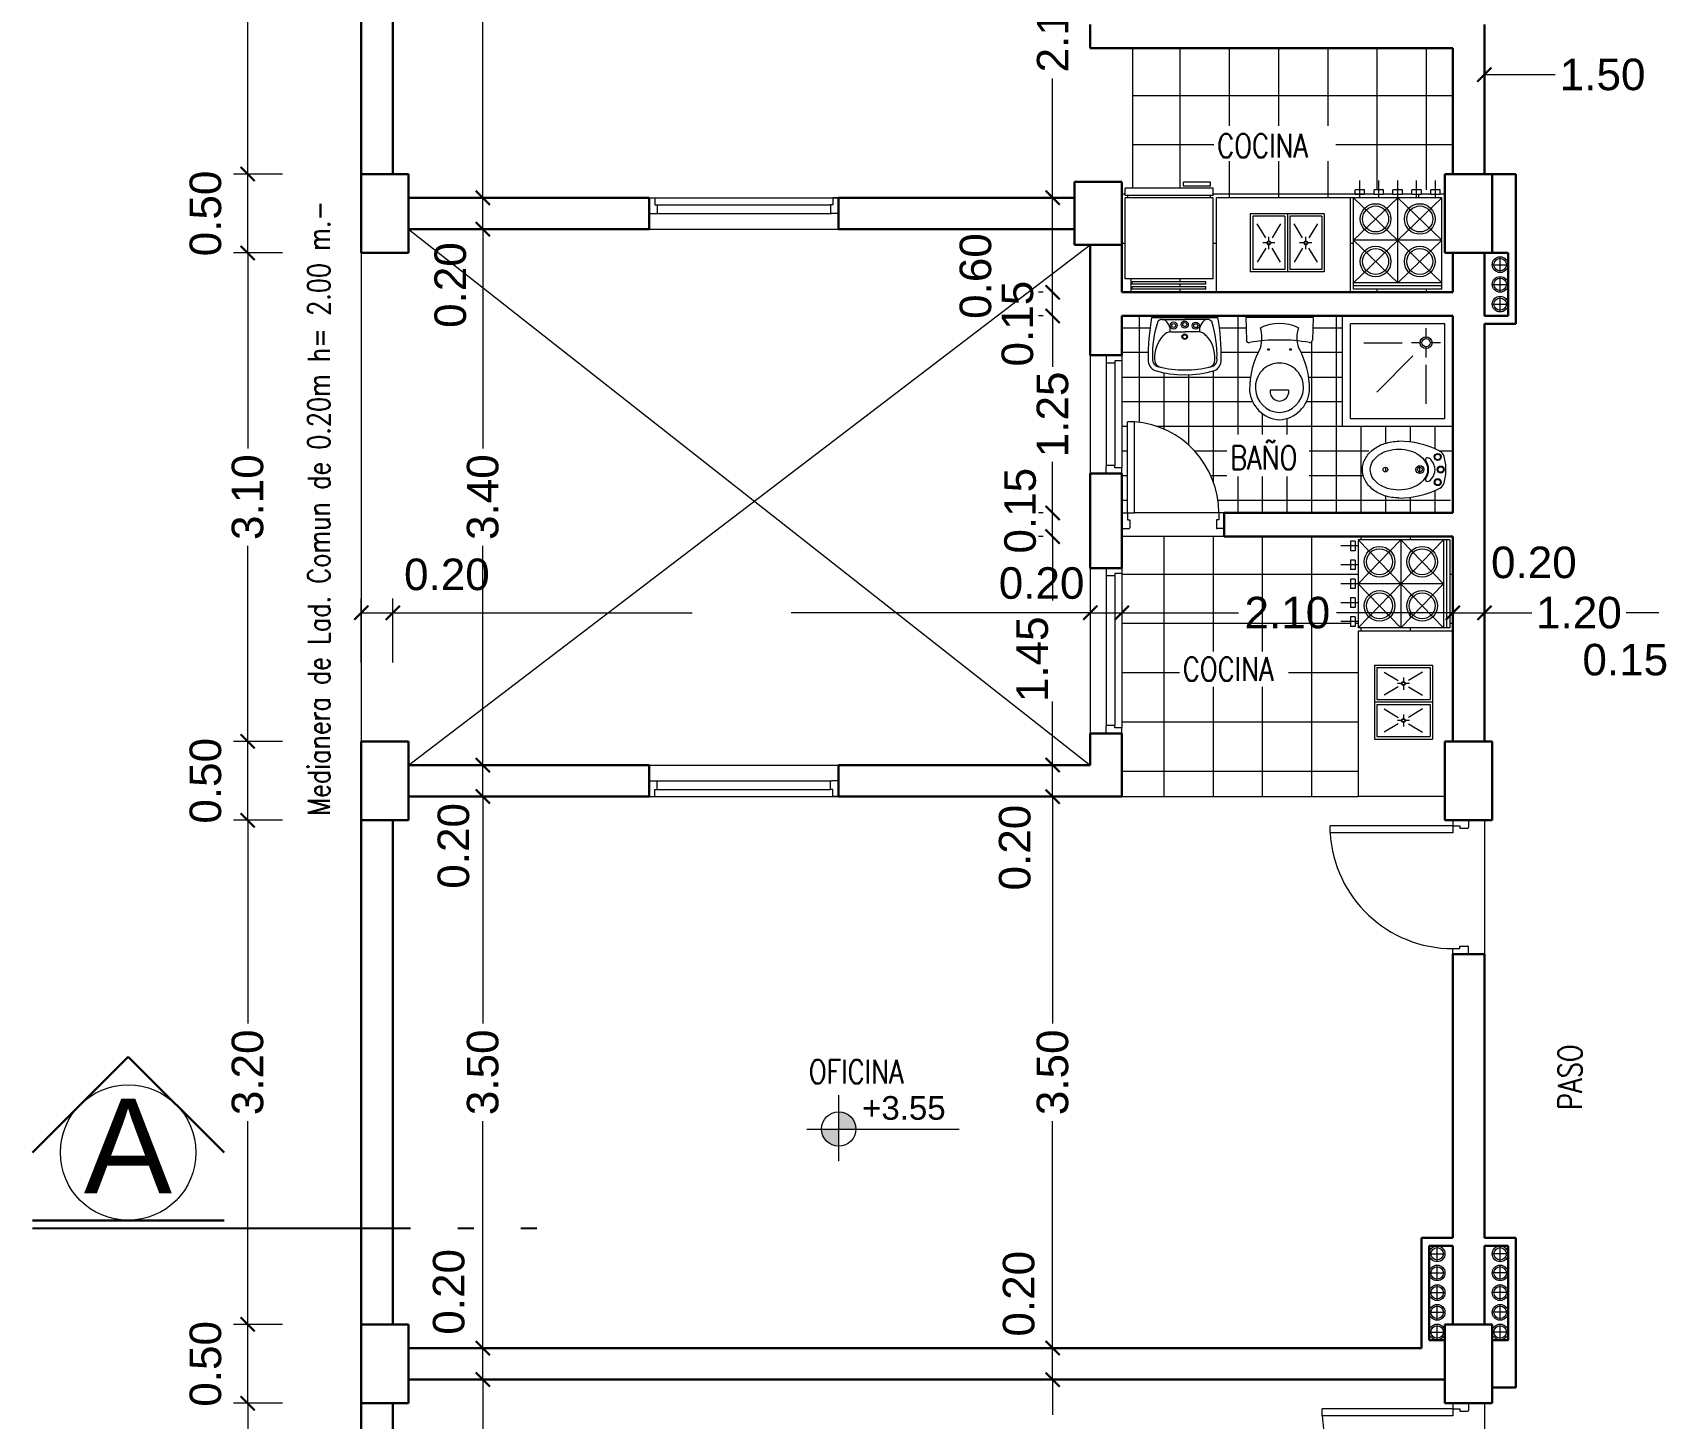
# Model space of a CAD drawing. Header units: millimetres. Extents: x 1578 to 2210, y 899 to 1032.
# Drawn here: x 1639.41 to 1649.66, y 991.98 to 1000.78 of the extents above; entities that cross this region are included whole.
import ezdxf

# ---------------------------------------------------------------- set-up
doc = ezdxf.new("R2010")
doc.units = ezdxf.units.MM
doc.linetypes.add('ACAD_ISO05W100', pattern=[36, 24, -3, 0, -3, 0, -3, 0, -3])
for name, color, linetype, lineweight in [('CARPINTERIA', 7, 'Continuous', 18), ('COTAS', 7, 'Continuous', 15), ('ESTRUCTURA', 3, 'Continuous', 30), ('LINEA DE CORTE', 7, 'ACAD_ISO05W100', 60), ('MUROS', 1, 'Continuous', 30), ('PISOS', 9, 'Continuous', 9), ('SANITARIOS', 7, 'Continuous', 20), ('TRAMAS', 7, 'Continuous', 15), ('UMBRALES', 7, 'Continuous', 18)]:
    doc.layers.add(name, color=color, linetype=linetype, lineweight=lineweight)
doc.styles.add('ROMANS', font='romans', dxfattribs={"height": 0.06})
doc.styles.add('STYLE1', font='ARIAL.TTF')

# ---------------------------------------------------------------- blocks, each defined once
blk = doc.blocks.new('_ARCHTICK')
at = {"color": 0, "linetype": 'ByBlock', "const_width": 0.15}
blk.add_lwpolyline([(-0.5, -0.5), (0.5, 0.5)], dxfattribs=at)

msp = doc.modelspace()

# ---------------------------------------------------------------- hatches: boundary and pattern name
at = {"layer": 'COTAS', "ltscale": 0.1}
h = msp.add_hatch(color=256, dxfattribs=at)
h.paths.add_polyline_path([(1644.525, 993.821), (1644.416, 993.821, 0.414214), (1644.525, 993.713)])
h.paths.add_polyline_path([(1644.525, 993.93), (1644.525, 993.821), (1644.634, 993.821, 0.414214)])

# ---------------------------------------------------------------- linework, layer by layer
at = {"color": 0, "linetype": 'ByBlock', "const_width": 0.0135}
for points in [[(1642.312, 999.686), (1642.222, 999.776)], [(1645.927, 999.686), (1645.837, 999.776)], [(1642.222, 999.576), (1642.312, 999.486)], [(1645.837, 999.176), (1645.927, 999.086)], [(1645.927, 999.086), (1645.837, 999.176)], [(1645.837, 999.026), (1645.927, 998.936)], [(1645.927, 997.686), (1645.837, 997.776)], [(1645.837, 997.626), (1645.927, 997.536)], [(1645.927, 997.536), (1645.837, 997.626)], [(1641.541, 997.142), (1641.451, 997.052)], [(1641.741, 997.142), (1641.651, 997.052)], [(1641.651, 997.052), (1641.741, 997.142)], [(1646.076, 997.052), (1646.166, 997.142)], [(1646.166, 997.142), (1646.076, 997.052)], [(1646.276, 997.052), (1646.366, 997.142)], [(1648.466, 997.142), (1648.376, 997.052)], [(1648.576, 997.052), (1648.666, 997.142)], [(1642.312, 996.086), (1642.222, 996.176)], [(1645.927, 996.086), (1645.837, 996.176)], [(1645.837, 996.176), (1645.927, 996.086)], [(1642.222, 995.976), (1642.312, 995.886)], [(1645.837, 995.976), (1645.927, 995.886)], [(1642.312, 992.386), (1642.222, 992.476)], [(1645.927, 992.386), (1645.837, 992.476)], [(1642.222, 992.276), (1642.312, 992.186)], [(1645.837, 992.276), (1645.927, 992.186)]]:
    msp.add_lwpolyline(points, dxfattribs=at)
at = {"layer": 'CARPINTERIA'}
for p, q in [((1643.323, 999.731), (1643.358, 999.731)), ((1643.323, 999.731), (1643.323, 999.631)), ((1643.358, 999.731), (1644.488, 999.731)), ((1643.358, 999.731), (1643.358, 999.686)), ((1644.488, 999.731), (1644.488, 999.686)), ((1644.523, 999.731), (1644.488, 999.731)), ((1644.523, 999.731), (1644.523, 999.631)), ((1643.323, 999.631), (1643.368, 999.631)), ((1643.358, 999.686), (1643.373, 999.686)), ((1643.368, 999.631), (1644.478, 999.631)), ((1643.373, 999.686), (1644.473, 999.686)), ((1643.373, 999.686), (1643.373, 999.636)), ((1644.488, 999.686), (1644.473, 999.686)), ((1644.473, 999.686), (1644.473, 999.636)), ((1644.523, 999.631), (1644.478, 999.631)), ((1646.321, 998.731), (1646.221, 998.731)), ((1646.221, 998.731), (1646.221, 998.686)), ((1646.221, 998.686), (1646.221, 998.026)), ((1646.321, 998.696), (1646.276, 998.696)), ((1646.276, 998.696), (1646.276, 998.681)), ((1646.321, 998.731), (1646.321, 998.696)), ((1646.321, 998.696), (1646.321, 998.016)), ((1646.276, 998.681), (1646.226, 998.681)), ((1646.276, 998.681), (1646.276, 998.031)), ((1646.356, 997.731), (1646.356, 998.309)), ((1646.401, 998.309), (1646.356, 998.309)), ((1646.401, 997.731), (1646.401, 998.309)), ((1646.221, 997.981), (1646.221, 998.026)), ((1646.321, 997.981), (1646.221, 997.981)), ((1646.276, 998.031), (1646.226, 998.031)), ((1646.276, 998.016), (1646.276, 998.031)), ((1646.321, 998.016), (1646.276, 998.016)), ((1646.321, 997.981), (1646.321, 998.016)), ((1646.321, 997.731), (1646.356, 997.731)), ((1646.321, 997.731), (1646.321, 997.631)), ((1646.356, 997.731), (1646.401, 997.731)), ((1646.356, 997.731), (1646.356, 997.686)), ((1646.356, 997.686), (1646.371, 997.686)), ((1646.371, 997.686), (1646.371, 997.636)), ((1646.921, 997.686), (1646.921, 997.636)), ((1646.936, 997.686), (1646.921, 997.686)), ((1646.971, 997.731), (1646.936, 997.731)), ((1646.936, 997.731), (1646.936, 997.686)), ((1646.971, 997.731), (1646.971, 997.631)), ((1646.321, 997.631), (1646.366, 997.631)), ((1646.971, 997.631), (1646.926, 997.631)), ((1646.321, 997.381), (1646.221, 997.381)), ((1646.221, 997.381), (1646.221, 997.336)), ((1646.321, 997.381), (1646.321, 997.346)), ((1646.221, 997.336), (1646.221, 996.376)), ((1646.276, 997.331), (1646.226, 997.331)), ((1646.276, 997.346), (1646.276, 997.331)), ((1646.321, 997.346), (1646.276, 997.346)), ((1646.276, 997.331), (1646.276, 996.381)), ((1646.321, 997.346), (1646.321, 996.366)), ((1646.221, 996.331), (1646.221, 996.376)), ((1646.321, 996.331), (1646.221, 996.331)), ((1646.276, 996.381), (1646.226, 996.381)), ((1646.276, 996.366), (1646.276, 996.381)), ((1646.321, 996.366), (1646.276, 996.366)), ((1646.321, 996.331), (1646.321, 996.366)), ((1643.323, 996.031), (1643.368, 996.031)), ((1643.323, 995.931), (1643.323, 996.031)), ((1643.368, 996.031), (1644.478, 996.031)), ((1643.373, 995.976), (1643.373, 996.026)), ((1644.473, 995.976), (1644.473, 996.026)), ((1644.523, 996.031), (1644.478, 996.031)), ((1644.523, 995.931), (1644.523, 996.031)), ((1643.323, 995.931), (1643.358, 995.931)), ((1643.358, 995.931), (1643.358, 995.976)), ((1643.358, 995.976), (1643.373, 995.976)), ((1643.358, 995.931), (1644.488, 995.931)), ((1643.373, 995.976), (1644.473, 995.976)), ((1644.488, 995.976), (1644.473, 995.976)), ((1644.488, 995.931), (1644.488, 995.976)), ((1644.523, 995.931), (1644.488, 995.931)), ((1648.421, 995.746), (1647.642, 995.746)), ((1647.642, 995.701), (1647.642, 995.746)), ((1648.421, 995.781), (1648.421, 995.746)), ((1648.421, 995.781), (1648.521, 995.781)), ((1648.421, 995.746), (1648.466, 995.746)), ((1648.421, 995.746), (1648.421, 995.701)), ((1648.466, 995.746), (1648.466, 995.731)), ((1648.466, 995.731), (1648.516, 995.731)), ((1648.521, 995.781), (1648.521, 995.736)), ((1648.421, 995.701), (1647.642, 995.701)), ((1648.421, 994.931), (1648.421, 994.966)), ((1648.421, 994.966), (1648.466, 994.966)), ((1648.421, 994.931), (1648.521, 994.931)), ((1648.466, 994.981), (1648.516, 994.981)), ((1648.466, 994.966), (1648.466, 994.981)), ((1648.521, 994.931), (1648.521, 994.976)), ((1648.421, 992.046), (1647.592, 992.046)), ((1647.592, 992.001), (1647.592, 992.046)), ((1648.421, 992.081), (1648.421, 992.046)), ((1648.421, 992.081), (1648.521, 992.081)), ((1648.421, 992.046), (1648.466, 992.046)), ((1648.421, 992.046), (1648.421, 992.001)), ((1648.466, 992.046), (1648.466, 992.031)), ((1648.466, 992.031), (1648.516, 992.031)), ((1648.521, 992.081), (1648.521, 992.036)), ((1648.421, 992.001), (1647.592, 992.001))]:
    msp.add_line(p, q, dxfattribs=at)
for centre, radius, start, end in [((1643.368, 999.636), 0.005, 270, 0), ((1644.478, 999.636), 0.005, 180, 270), ((1646.226, 998.686), 0.005, 180, 270), ((1646.356, 997.731), 0.58, 0, 85.5502), ((1646.226, 998.026), 0.005, 90, 180), ((1646.366, 997.636), 0.005, 270, 0), ((1646.926, 997.636), 0.005, 180, 270), ((1646.226, 997.336), 0.005, 180, 270), ((1646.226, 996.376), 0.005, 90, 180), ((1643.368, 996.026), 0.005, 0, 90), ((1644.478, 996.026), 0.005, 90, 180), ((1648.516, 995.736), 0.005, 270, 0), ((1648.421, 995.746), 0.78, 183.3074, 270), ((1648.516, 994.976), 0.005, 0, 90), ((1648.516, 992.036), 0.005, 270, 0), ((1648.421, 992.046), 0.83, 183.1079, 270)]:
    msp.add_arc(centre, radius, start, end, dxfattribs=at)
at = {"layer": 'COTAS', "ltscale": 0.05}
for p, q in [((1642.267, 999.731), (1642.267, 1001.371)), ((1640.775, 999.881), (1640.775, 1001.295)), ((1645.882, 999.731), (1645.882, 1000.487)), ((1648.621, 1000.512), (1649.071, 1000.512)), ((1648.621, 1000.231), (1648.621, 1000.422)), ((1640.996, 999.881), (1640.685, 999.881)), ((1640.996, 999.881), (1640.685, 999.881)), ((1640.775, 999.381), (1640.775, 999.881)), ((1642.267, 999.531), (1642.267, 999.731)), ((1642.296, 999.731), (1642.357, 999.731)), ((1642.296, 999.731), (1642.357, 999.731)), ((1645.871, 999.731), (1645.792, 999.731)), ((1645.871, 999.731), (1645.792, 999.731)), ((1645.882, 999.131), (1645.882, 999.731)), ((1642.267, 999.531), (1642.267, 998.14)), ((1642.296, 999.531), (1642.357, 999.531)), ((1642.296, 999.531), (1642.357, 999.531)), ((1640.996, 999.381), (1640.685, 999.381)), ((1640.996, 999.381), (1640.685, 999.381)), ((1640.775, 999.381), (1640.775, 998.14)), ((1645.821, 999.131), (1645.792, 999.131)), ((1645.821, 999.131), (1645.792, 999.131)), ((1645.882, 998.981), (1645.882, 999.131)), ((1645.821, 998.981), (1645.792, 998.981)), ((1645.821, 998.981), (1645.792, 998.981)), ((1645.882, 998.981), (1645.882, 998.657)), ((1645.882, 997.731), (1645.882, 998.054)), ((1645.821, 997.731), (1645.792, 997.731)), ((1645.821, 997.731), (1645.792, 997.731)), ((1645.882, 997.581), (1645.882, 997.731)), ((1645.821, 997.581), (1645.792, 997.581)), ((1645.821, 997.581), (1645.792, 997.581)), ((1645.882, 997.581), (1645.882, 997.176)), ((1640.775, 996.281), (1640.775, 997.521)), ((1642.267, 996.131), (1642.267, 997.521)), ((1646.121, 997.531), (1646.121, 997.187)), ((1646.121, 997.531), (1646.121, 997.187)), ((1646.321, 997.531), (1646.321, 997.187)), ((1646.321, 997.531), (1646.321, 997.187)), ((1641.496, 996.781), (1641.496, 997.187)), ((1641.696, 996.781), (1641.696, 997.187)), ((1641.696, 996.781), (1641.696, 997.187)), ((1648.621, 996.781), (1648.621, 997.187)), ((1648.621, 996.781), (1648.621, 997.187)), ((1641.496, 997.097), (1641.696, 997.097)), ((1641.696, 997.097), (1643.594, 997.097)), ((1646.121, 997.097), (1644.222, 997.097)), ((1646.121, 997.097), (1646.321, 997.097)), ((1646.321, 997.097), (1647.06, 997.097)), ((1648.421, 997.097), (1647.682, 997.097)), ((1648.421, 997.097), (1648.621, 997.097)), ((1648.421, 997.081), (1648.421, 997.007)), ((1648.421, 997.081), (1648.421, 997.007)), ((1648.621, 997.097), (1648.921, 997.097)), ((1649.821, 997.097), (1649.521, 997.097)), ((1645.882, 996.131), (1645.882, 996.535)), ((1640.996, 996.281), (1640.685, 996.281)), ((1640.996, 996.281), (1640.685, 996.281)), ((1640.775, 995.781), (1640.775, 996.281)), ((1642.267, 995.931), (1642.267, 996.131)), ((1642.296, 996.131), (1642.357, 996.131)), ((1642.296, 996.131), (1642.357, 996.131)), ((1645.621, 996.131), (1645.792, 996.131)), ((1645.621, 996.131), (1645.792, 996.131)), ((1645.882, 995.931), (1645.882, 996.131)), ((1642.267, 995.931), (1642.267, 994.49)), ((1642.296, 995.931), (1642.357, 995.931)), ((1642.296, 995.931), (1642.357, 995.931)), ((1645.821, 995.931), (1645.792, 995.931)), ((1645.821, 995.931), (1645.792, 995.931)), ((1645.882, 995.931), (1645.882, 994.49)), ((1640.996, 995.781), (1640.685, 995.781)), ((1640.996, 995.781), (1640.685, 995.781)), ((1640.775, 995.781), (1640.775, 994.49)), ((1640.775, 992.581), (1640.775, 993.871)), ((1642.267, 992.431), (1642.267, 993.871)), ((1645.882, 992.431), (1645.882, 993.871)), ((1640.996, 992.581), (1640.685, 992.581)), ((1640.996, 992.581), (1640.685, 992.581)), ((1640.775, 992.081), (1640.775, 992.581)), ((1642.267, 992.231), (1642.267, 992.431)), ((1642.296, 992.431), (1642.357, 992.431)), ((1642.296, 992.431), (1642.357, 992.431)), ((1645.882, 992.231), (1645.882, 992.431)), ((1642.267, 992.231), (1642.267, 990.314)), ((1642.296, 992.231), (1642.357, 992.231)), ((1642.296, 992.231), (1642.357, 992.231)), ((1645.882, 992.231), (1645.882, 992.007)), ((1640.996, 992.081), (1640.685, 992.081)), ((1640.996, 992.081), (1640.685, 992.081)), ((1640.775, 992.081), (1640.775, 990.37))]:
    msp.add_line(p, q, dxfattribs=at)
at = {"layer": 'COTAS'}
for p, q in [((1641.796, 999.531), (1646.121, 996.131)), ((1641.796, 996.131), (1646.121, 999.431))]:
    msp.add_line(p, q, dxfattribs=at)
at = {"layer": 'COTAS', "ltscale": 0.1}
for p, q in [((1648.671, 999.306), (1648.771, 999.306)), ((1648.721, 999.256), (1648.721, 999.356)), ((1648.721, 999.131), (1648.721, 999.231)), ((1648.671, 999.181), (1648.771, 999.181)), ((1648.721, 999.006), (1648.721, 999.106)), ((1648.671, 999.056), (1648.771, 999.056)), ((1644.525, 993.618), (1644.525, 994.037)), ((1644.322, 993.821), (1645.288, 993.821)), ((1648.321, 992.979), (1648.321, 993.079)), ((1648.721, 992.979), (1648.721, 993.079)), ((1648.271, 993.029), (1648.371, 993.029)), ((1648.321, 992.858), (1648.321, 992.958)), ((1648.771, 993.029), (1648.671, 993.029)), ((1648.721, 992.858), (1648.721, 992.958)), ((1648.271, 992.908), (1648.371, 992.908)), ((1648.771, 992.908), (1648.671, 992.908)), ((1648.271, 992.783), (1648.371, 992.783)), ((1648.321, 992.733), (1648.321, 992.833)), ((1648.771, 992.783), (1648.671, 992.783)), ((1648.721, 992.733), (1648.721, 992.833)), ((1648.271, 992.658), (1648.371, 992.658)), ((1648.321, 992.608), (1648.321, 992.708)), ((1648.771, 992.658), (1648.671, 992.658)), ((1648.721, 992.608), (1648.721, 992.708)), ((1648.271, 992.533), (1648.371, 992.533)), ((1648.321, 992.483), (1648.321, 992.583)), ((1648.771, 992.533), (1648.671, 992.533)), ((1648.721, 992.483), (1648.721, 992.583))]:
    msp.add_line(p, q, dxfattribs=at)
for centre, radius in [((1640.017, 993.672), 0.43), ((1644.525, 993.821), 0.109)]:
    msp.add_circle(centre, radius, dxfattribs=at)
at = {"layer": 'ESTRUCTURA', "ltscale": 0.05}
for p, q in [((1641.496, 999.881), (1641.796, 999.881)), ((1641.496, 999.381), (1641.496, 999.881)), ((1641.796, 999.881), (1641.796, 999.381)), ((1646.021, 999.831), (1646.321, 999.831)), ((1646.021, 999.431), (1646.021, 999.831)), ((1646.321, 999.831), (1646.321, 999.431)), ((1648.371, 999.881), (1648.671, 999.881)), ((1648.371, 999.381), (1648.371, 999.881)), ((1648.671, 999.881), (1648.671, 999.381)), ((1646.321, 999.431), (1646.021, 999.431)), ((1641.796, 999.381), (1641.496, 999.381)), ((1648.671, 999.381), (1648.371, 999.381)), ((1641.496, 996.281), (1641.796, 996.281)), ((1641.496, 995.781), (1641.496, 996.281)), ((1641.796, 996.281), (1641.796, 995.781)), ((1648.371, 996.281), (1648.671, 996.281)), ((1648.371, 995.781), (1648.371, 996.281)), ((1648.671, 996.281), (1648.671, 995.781)), ((1641.796, 995.781), (1641.496, 995.781)), ((1648.671, 995.781), (1648.371, 995.781)), ((1641.496, 992.581), (1641.796, 992.581)), ((1641.496, 992.081), (1641.496, 992.581)), ((1641.796, 992.581), (1641.796, 992.081)), ((1648.371, 992.581), (1648.671, 992.581)), ((1648.371, 992.081), (1648.371, 992.581)), ((1648.671, 992.581), (1648.671, 992.081)), ((1641.796, 992.081), (1641.496, 992.081)), ((1648.671, 992.081), (1648.371, 992.081))]:
    msp.add_line(p, q, dxfattribs=at)
at = {"layer": 'LINEA DE CORTE', "lineweight": -2, "ltscale": 0.1}
msp.add_line((1639.409, 993.191), (1642.725, 993.191), dxfattribs=at)
at = {"layer": 'MUROS'}
for p, q in [((1641.496, 1003.331), (1641.496, 999.881)), ((1641.696, 1003.331), (1641.696, 999.881)), ((1646.121, 1000.831), (1646.121, 1000.681)), ((1648.621, 1000.831), (1648.621, 999.881)), ((1646.121, 1000.681), (1648.421, 1000.681)), ((1648.421, 1000.681), (1648.421, 999.881)), ((1648.621, 1000.231), (1648.621, 999.881)), ((1648.671, 999.881), (1648.821, 999.881)), ((1648.821, 999.881), (1648.821, 998.931)), ((1641.796, 999.731), (1643.323, 999.731)), ((1643.323, 999.531), (1643.323, 999.731)), ((1644.523, 999.731), (1646.021, 999.731)), ((1644.523, 999.531), (1644.523, 999.731)), ((1641.796, 999.531), (1643.323, 999.531)), ((1644.523, 999.531), (1646.021, 999.531)), ((1646.121, 999.431), (1646.121, 998.731)), ((1646.321, 999.431), (1646.321, 999.131)), ((1646.321, 999.131), (1646.321, 999.431)), ((1648.421, 999.381), (1648.421, 999.131)), ((1648.421, 999.131), (1648.421, 999.381)), ((1648.621, 999.381), (1648.621, 998.981)), ((1648.621, 999.331), (1648.621, 998.981)), ((1648.671, 999.381), (1648.771, 999.381)), ((1648.771, 999.381), (1648.771, 998.981)), ((1646.321, 999.131), (1648.421, 999.131)), ((1648.421, 999.131), (1646.321, 999.131)), ((1646.321, 998.981), (1646.321, 998.731)), ((1646.321, 998.981), (1648.421, 998.981)), ((1648.421, 998.981), (1648.421, 997.731)), ((1648.621, 998.981), (1648.771, 998.981)), ((1648.621, 998.931), (1648.621, 996.281)), ((1648.621, 998.931), (1648.821, 998.931)), ((1646.321, 998.731), (1646.121, 998.731)), ((1646.121, 997.981), (1646.121, 997.381)), ((1646.321, 997.981), (1646.121, 997.981)), ((1646.321, 997.981), (1646.321, 997.381)), ((1646.971, 997.731), (1648.421, 997.731)), ((1646.971, 997.731), (1646.971, 997.581)), ((1646.971, 997.581), (1648.421, 997.581)), ((1648.421, 997.581), (1648.421, 996.281)), ((1646.321, 997.381), (1646.121, 997.381)), ((1646.121, 996.331), (1646.121, 996.131)), ((1646.321, 996.331), (1646.121, 996.331)), ((1646.321, 996.331), (1646.321, 995.931)), ((1641.796, 996.131), (1643.323, 996.131)), ((1643.323, 996.131), (1643.323, 995.931)), ((1644.523, 996.131), (1646.121, 996.131)), ((1644.523, 996.131), (1644.523, 995.931)), ((1641.796, 995.931), (1643.323, 995.931)), ((1644.523, 995.931), (1646.321, 995.931)), ((1641.496, 995.781), (1641.496, 992.581)), ((1641.696, 995.781), (1641.696, 992.581)), ((1648.421, 994.931), (1648.621, 994.931)), ((1648.421, 994.931), (1648.421, 993.131)), ((1648.621, 994.931), (1648.621, 993.131)), ((1648.221, 993.131), (1648.421, 993.131)), ((1648.221, 992.431), (1648.221, 993.131)), ((1648.271, 992.481), (1648.271, 993.081)), ((1648.271, 993.081), (1648.421, 993.081)), ((1648.421, 993.081), (1648.421, 992.631)), ((1648.421, 993.081), (1648.421, 992.581)), ((1648.821, 993.131), (1648.621, 993.131)), ((1648.621, 993.081), (1648.621, 992.631)), ((1648.621, 993.081), (1648.621, 992.581)), ((1648.771, 993.081), (1648.621, 993.081)), ((1648.771, 992.481), (1648.771, 993.081)), ((1648.821, 992.181), (1648.821, 993.131)), ((1641.796, 992.431), (1648.221, 992.431)), ((1648.271, 992.481), (1648.371, 992.481)), ((1648.771, 992.481), (1648.671, 992.481)), ((1641.796, 992.231), (1648.371, 992.231)), ((1648.821, 992.181), (1648.671, 992.181)), ((1641.496, 992.081), (1641.496, 988.071)), ((1641.696, 992.081), (1641.696, 988.071))]:
    msp.add_line(p, q, dxfattribs=at)
at = {"layer": 'MUROS', "color": 0, "ltscale": 0.15}
for p, q in [((1639.409, 993.672), (1640.017, 994.28)), ((1640.626, 993.672), (1640.017, 994.28)), ((1639.409, 993.241), (1640.626, 993.241))]:
    msp.add_line(p, q, dxfattribs=at)
at = {"layer": 'PISOS', "ltscale": 0.05}
for p, q in [((1646.389, 1000.681), (1646.389, 999.791)), ((1646.689, 1000.681), (1646.689, 999.791)), ((1647.002, 1000.681), (1647.002, 1000.188)), ((1647.314, 1000.681), (1647.314, 1000.188)), ((1647.627, 1000.681), (1647.627, 1000.188)), ((1647.939, 1000.681), (1647.939, 999.781)), ((1648.252, 1000.681), (1648.252, 999.781)), ((1646.389, 1000.38), (1648.421, 1000.38)), ((1646.389, 1000.068), (1646.904, 1000.068)), ((1647.679, 1000.068), (1648.421, 1000.068)), ((1647.002, 999.963), (1647.002, 999.731)), ((1647.314, 999.963), (1647.314, 999.731)), ((1647.627, 999.963), (1647.627, 999.731)), ((1646.321, 999.755), (1646.341, 999.755)), ((1646.901, 999.755), (1647.851, 999.755)), ((1647.861, 999.755), (1647.921, 999.755)), ((1647.981, 999.755), (1648.041, 999.755)), ((1648.101, 999.755), (1648.161, 999.755)), ((1648.202, 999.751), (1648.202, 999.731)), ((1648.221, 999.755), (1648.281, 999.755)), ((1648.341, 999.755), (1648.371, 999.755)), ((1646.321, 999.443), (1646.341, 999.443)), ((1646.901, 999.443), (1646.921, 999.443)), ((1647.771, 999.443), (1647.791, 999.443)), ((1646.377, 999.216), (1646.377, 999.131)), ((1646.689, 999.216), (1646.689, 999.197)), ((1646.689, 999.182), (1646.689, 999.165)), ((1646.689, 999.15), (1646.689, 999.131)), ((1647.939, 999.151), (1647.939, 999.131)), ((1648.252, 999.151), (1648.252, 999.131)), ((1646.321, 998.906), (1646.5, 998.906)), ((1646.433, 998.305), (1646.433, 998.981)), ((1646.589, 998.971), (1646.589, 998.981)), ((1646.745, 998.971), (1646.745, 998.981)), ((1646.902, 998.971), (1646.902, 998.981)), ((1646.94, 998.906), (1647.108, 998.906)), ((1647.058, 998.229), (1647.058, 998.981)), ((1647.214, 998.971), (1647.214, 998.981)), ((1647.37, 998.971), (1647.37, 998.981)), ((1647.527, 998.971), (1647.527, 998.981)), ((1647.533, 998.906), (1647.721, 998.906)), ((1647.683, 997.731), (1647.683, 998.981)), ((1647.527, 997.731), (1647.527, 998.817)), ((1646.321, 998.75), (1646.488, 998.75)), ((1646.952, 998.75), (1647.185, 998.75)), ((1647.457, 998.75), (1647.721, 998.75)), ((1646.321, 998.593), (1647.137, 998.593)), ((1646.589, 998.262), (1646.589, 998.619)), ((1646.745, 998.16), (1646.745, 998.608)), ((1646.902, 997.927), (1646.902, 998.631)), ((1647.506, 998.593), (1647.721, 998.593)), ((1646.321, 998.437), (1647.15, 998.437)), ((1647.492, 998.437), (1647.721, 998.437)), ((1646.321, 998.281), (1646.356, 998.281)), ((1646.539, 998.281), (1647.721, 998.281)), ((1647.214, 998.229), (1647.214, 998.36)), ((1647.37, 998.229), (1647.37, 998.331)), ((1647.839, 997.731), (1647.839, 998.281)), ((1647.995, 998.174), (1647.995, 998.281)), ((1648.152, 998.181), (1648.152, 998.281)), ((1648.308, 998.137), (1648.308, 998.281)), ((1647.995, 998.174), (1647.995, 998.174)), ((1646.321, 998.125), (1646.356, 998.125)), ((1646.781, 998.125), (1646.986, 998.125)), ((1647.51, 998.125), (1647.888, 998.125)), ((1648.334, 998.125), (1648.421, 998.125)), ((1646.321, 997.968), (1646.356, 997.968)), ((1646.885, 997.968), (1646.986, 997.968)), ((1647.51, 997.968), (1647.847, 997.968)), ((1647.995, 997.991), (1647.995, 998.02)), ((1647.058, 997.731), (1647.058, 997.962)), ((1647.214, 997.731), (1647.214, 997.962)), ((1647.37, 997.731), (1647.37, 997.962)), ((1648.308, 997.731), (1648.308, 997.874)), ((1646.321, 997.812), (1646.356, 997.812)), ((1646.93, 997.812), (1648.407, 997.812)), ((1647.995, 997.731), (1647.995, 997.838)), ((1647.995, 997.838), (1647.995, 997.838)), ((1648.152, 997.731), (1648.152, 997.83)), ((1646.589, 995.931), (1646.589, 997.581)), ((1646.902, 996.852), (1646.902, 997.581)), ((1647.214, 996.852), (1647.214, 997.581)), ((1647.527, 995.931), (1647.527, 997.581)), ((1647.839, 997.561), (1647.839, 997.581)), ((1648.152, 997.561), (1648.152, 997.581)), ((1646.321, 997.343), (1647.821, 997.343)), ((1648.401, 997.343), (1648.421, 997.343)), ((1648.152, 997.064), (1648.152, 997.105)), ((1646.321, 997.031), (1647.771, 997.031)), ((1647.801, 997.031), (1647.821, 997.031)), ((1647.839, 996.981), (1647.839, 997.001)), ((1648.152, 996.981), (1648.152, 997.001)), ((1648.401, 997.031), (1648.421, 997.031)), ((1646.321, 996.718), (1646.687, 996.718)), ((1647.379, 996.718), (1647.821, 996.718)), ((1646.902, 995.931), (1646.902, 996.627)), ((1647.214, 995.931), (1647.214, 996.627)), ((1646.321, 996.406), (1647.821, 996.406)), ((1646.321, 996.093), (1647.821, 996.093))]:
    msp.add_line(p, q, dxfattribs=at)
at = {"layer": 'SANITARIOS'}
for p, q in [((1646.713, 999.804), (1646.713, 999.83)), ((1646.884, 999.83), (1646.713, 999.83)), ((1646.884, 999.804), (1646.884, 999.83)), ((1646.901, 999.791), (1646.341, 999.791)), ((1646.341, 999.745), (1646.341, 999.791)), ((1646.901, 999.745), (1646.341, 999.745)), ((1646.901, 999.731), (1646.341, 999.731)), ((1646.341, 999.216), (1646.341, 999.731)), ((1646.358, 999.731), (1646.358, 999.745)), ((1646.884, 999.804), (1646.713, 999.804)), ((1646.884, 999.731), (1646.884, 999.745)), ((1646.901, 999.745), (1646.901, 999.791)), ((1646.901, 999.216), (1646.901, 999.731)), ((1646.921, 999.131), (1646.921, 999.731)), ((1647.821, 999.731), (1646.921, 999.731)), ((1647.771, 999.131), (1647.771, 999.731)), ((1648.351, 999.731), (1647.791, 999.731)), ((1647.791, 999.151), (1647.791, 999.731)), ((1647.861, 999.781), (1647.801, 999.781)), ((1647.801, 999.751), (1647.801, 999.781)), ((1647.861, 999.751), (1647.801, 999.751)), ((1647.861, 999.751), (1647.861, 999.781)), ((1647.981, 999.781), (1647.921, 999.781)), ((1647.921, 999.751), (1647.921, 999.781)), ((1647.981, 999.751), (1647.921, 999.751)), ((1647.981, 999.751), (1647.981, 999.781)), ((1648.041, 999.751), (1648.041, 999.781)), ((1648.101, 999.781), (1648.041, 999.781)), ((1648.101, 999.751), (1648.041, 999.751)), ((1648.101, 999.751), (1648.101, 999.781)), ((1648.161, 999.751), (1648.161, 999.781)), ((1648.221, 999.781), (1648.161, 999.781)), ((1648.221, 999.751), (1648.161, 999.751)), ((1648.221, 999.751), (1648.221, 999.781)), ((1648.341, 999.781), (1648.281, 999.781)), ((1648.281, 999.751), (1648.281, 999.781)), ((1648.341, 999.751), (1648.281, 999.751)), ((1648.341, 999.751), (1648.341, 999.781)), ((1648.351, 999.151), (1648.351, 999.731)), ((1647.605, 999.628), (1647.136, 999.628)), ((1646.901, 999.216), (1646.341, 999.216)), ((1647.605, 999.26), (1647.136, 999.26)), ((1646.854, 999.197), (1646.387, 999.197)), ((1646.387, 999.182), (1646.387, 999.197)), ((1646.854, 999.182), (1646.387, 999.182)), ((1646.854, 999.165), (1646.387, 999.165)), ((1646.387, 999.15), (1646.387, 999.165)), ((1646.854, 999.15), (1646.387, 999.15)), ((1646.854, 999.182), (1646.854, 999.197)), ((1646.854, 999.15), (1646.854, 999.165)), ((1648.351, 999.191), (1647.791, 999.191)), ((1648.351, 999.171), (1647.791, 999.171)), ((1648.351, 999.151), (1647.791, 999.151)), ((1646.51, 998.971), (1646.93, 998.971)), ((1646.575, 998.959), (1646.72, 998.959)), ((1646.865, 998.959), (1646.72, 998.959)), ((1647.535, 998.971), (1647.107, 998.971)), ((1647.107, 998.971), (1647.111, 998.828)), ((1647.535, 998.971), (1647.531, 998.828)), ((1647.721, 998.281), (1647.721, 998.981)), ((1647.771, 998.331), (1647.771, 998.931)), ((1646.632, 998.88), (1646.72, 998.88)), ((1646.808, 998.88), (1646.72, 998.88)), ((1647.379, 998.509), (1647.262, 998.509)), ((1648.212, 997.988), (1648.212, 998.025)), ((1647.821, 997.561), (1647.821, 997.001)), ((1648.401, 997.561), (1647.821, 997.561)), ((1648.361, 997.561), (1648.361, 997.001)), ((1648.381, 997.561), (1648.381, 997.001)), ((1648.401, 997.561), (1648.401, 997.001)), ((1647.771, 997.551), (1647.771, 997.491)), ((1647.801, 997.551), (1647.771, 997.551)), ((1647.801, 997.491), (1647.771, 997.491)), ((1647.801, 997.551), (1647.801, 997.491)), ((1647.771, 997.431), (1647.771, 997.371)), ((1647.801, 997.431), (1647.771, 997.431)), ((1647.801, 997.371), (1647.771, 997.371)), ((1647.801, 997.431), (1647.801, 997.371)), ((1647.801, 997.311), (1647.771, 997.311)), ((1647.771, 997.311), (1647.771, 997.251)), ((1647.801, 997.251), (1647.771, 997.251)), ((1647.801, 997.311), (1647.801, 997.251)), ((1647.771, 997.191), (1647.771, 997.131)), ((1647.801, 997.191), (1647.771, 997.191)), ((1647.801, 997.191), (1647.801, 997.131)), ((1647.801, 997.131), (1647.771, 997.131)), ((1647.771, 997.071), (1647.771, 997.011)), ((1647.801, 997.071), (1647.771, 997.071)), ((1647.801, 997.071), (1647.801, 997.011)), ((1647.801, 997.011), (1647.771, 997.011)), ((1648.401, 997.001), (1647.821, 997.001)), ((1648.421, 996.981), (1647.821, 996.981)), ((1647.821, 996.981), (1647.821, 995.931)), ((1647.923, 996.765), (1647.923, 996.296)), ((1648.291, 996.765), (1648.291, 996.296)), ((1648.371, 995.931), (1647.821, 995.931))]:
    msp.add_line(p, q, dxfattribs=at)
at = {"layer": 'SANITARIOS', "ltscale": 0.1}
for p, q in [((1647.136, 999.628), (1647.136, 999.26)), ((1647.605, 999.628), (1647.605, 999.26)), ((1648.371, 998.931), (1647.771, 998.931)), ((1648.371, 998.331), (1648.371, 998.931)), ((1647.721, 998.281), (1648.421, 998.281)), ((1647.771, 998.331), (1648.371, 998.331)), ((1647.923, 996.765), (1648.291, 996.765)), ((1647.923, 996.296), (1648.291, 996.296))]:
    msp.add_line(p, q, dxfattribs=at)
at = {"layer": 'SANITARIOS'}
msp.add_lwpolyline([(1648.079, 997.826, -0.078096), (1647.988, 997.84, -0.087581), (1647.915, 997.878, -0.105483), (1647.864, 997.939, -0.122922), (1647.847, 998.006, -0.122922), (1647.864, 998.072, -0.105483), (1647.915, 998.133, -0.087581), (1647.988, 998.171, -0.078096), (1648.079, 998.186, -0.078096)], format="xyb", dxfattribs=at)
msp.add_lwpolyline([(1648.079, 997.876, -0.072126), (1648.007, 997.886, -0.083404), (1647.95, 997.914, -0.106649), (1647.91, 997.958, -0.131998), (1647.897, 998.006, -0.131998), (1647.91, 998.053, -0.106649), (1647.95, 998.097, -0.083404), (1648.007, 998.125, -0.072126), (1648.079, 998.136, -0.072126), (1648.151, 998.125, -0.083404), (1648.207, 998.097, -0.106649), (1648.248, 998.053, -0.131998), (1648.26, 998.006, -0.131998), (1648.248, 997.958, -0.106649), (1648.207, 997.914, -0.083404), (1648.151, 997.886, -0.072126)], format="xyb", close=True, dxfattribs=at)
at = {"layer": 'SANITARIOS', "ltscale": 0.1}
for centre in [(1647.931, 999.596), (1648.211, 999.596), (1647.931, 999.326), (1648.211, 999.326), (1647.956, 997.421), (1648.226, 997.421), (1647.956, 997.141), (1648.226, 997.141)]:
    msp.add_circle(centre, 0.0972, dxfattribs=at)
at = {"layer": 'SANITARIOS'}
for centre, radius in [((1646.65, 998.92), 0.0225), ((1646.65, 998.92), 0.0125), ((1646.72, 998.926), 0.0225), ((1646.72, 998.926), 0.0125), ((1646.79, 998.919), 0.0225), ((1646.79, 998.919), 0.0125), ((1646.72, 998.849), 0.0175), ((1646.72, 998.849), 0.0125), ((1647.251, 998.768), 0.005), ((1647.391, 998.768), 0.005), ((1648.325, 998.086), 0.0225), ((1648.325, 998.086), 0.0175), ((1647.993, 998.006), 0.015), ((1648.212, 998.006), 0.0255), ((1648.212, 998.006), 0.015), ((1648.344, 998.006), 0.0225), ((1648.344, 998.006), 0.0175), ((1648.325, 997.926), 0.0225), ((1648.325, 997.926), 0.0175)]:
    msp.add_circle(centre, radius, dxfattribs=at)
for centre, radius, start, end in [((1647.984, 998.716), 1.496, 170.1616, 180.5414), ((1647.202, 998.732), 0.687, 161.9157, 181.9496), ((1646.575, 998.927), 0.0314, 89.6348, 145.834), ((1646.542, 998.886), 0.0864, 356.1572, 57.7244), ((1646.899, 998.886), 0.0864, 122.2756, 183.8428), ((1646.865, 998.927), 0.0314, 34.166, 90.3652), ((1646.238, 998.732), 0.687, 358.0504, 18.0843), ((1645.456, 998.716), 1.496, 359.4586, 9.8384), ((1647.321, 998.661), 0.272, 63.845, 116.155), ((1647.008, 998.842), 0.202, 342.3857, 18.1803), ((1647.627, 998.843), 0.196, 161.5468, 198.4532), ((1646.737, 998.714), 0.209, 136.5129, 183.3211), ((1646.634, 998.817), 0.0628, 91.2573, 139.741), ((1646.806, 998.817), 0.0628, 40.259, 88.7427), ((1646.703, 998.714), 0.209, 356.6789, 43.4871), ((1647.127, 998.828), 0.0165, 178.6254, 282.3294), ((1647.301, 997.958), 0.87, 88.6711, 101.2553), ((1647.341, 997.958), 0.87, 78.7447, 91.3289), ((1647.514, 998.828), 0.0165, 257.6706, 1.3746), ((1646.559, 998.699), 0.0706, 177.6968, 247.0165), ((1646.564, 998.705), 0.0484, 176.5617, 260.9363), ((1646.576, 998.702), 0.0473, 179.1239, 261.1692), ((1646.864, 998.702), 0.0473, 278.8308, 0.8761), ((1646.877, 998.705), 0.0484, 279.0637, 3.4383), ((1646.881, 998.699), 0.0706, 292.9835, 2.3032), ((1647.684, 998.511), 0.553, 150.8161, 180.2217), ((1646.969, 998.513), 0.543, 359.6446, 29.6338), ((1646.702, 999.179), 0.571, 252.6387, 271.8446), ((1646.712, 999.296), 0.657, 256.3048, 270.7343), ((1646.729, 999.296), 0.657, 269.2657, 283.6952), ((1646.739, 999.179), 0.571, 268.1554, 287.3613), ((1647.321, 998.529), 0.153, 89.9783, 184.1093), ((1647.32, 998.529), 0.153, 355.8912, 89.8055), ((1647.333, 998.523), 0.202, 184.0135, 266.6161), ((1647.325, 998.526), 0.157, 182.9132, 268.4367), ((1647.321, 998.5), 0.0591, 171.3284, 8.6716), ((1647.316, 998.526), 0.157, 271.5633, 357.0868), ((1647.308, 998.526), 0.205, 273.6765, 355.2678), ((1648.079, 997.62), 0.566, 62.6689, 90.08), ((1648.257, 998.07), 0.0105, 80.841, 204.5653), ((1648.256, 998.045), 0.035, 38.2123, 84.1584), ((1648.305, 998.068), 0.0638, 19.4256, 58.7207), ((1648.08, 998.009), 0.297, 359.0819, 15.6902), ((1648.166, 998.006), 0.101, 359.6124, 35.7914), ((1648.166, 998.005), 0.101, 324.2086, 0.3876), ((1648.208, 998.001), 0.0999, 2.3462, 40.9635), ((1648.208, 998.01), 0.0999, 319.0365, 357.6538), ((1648.08, 998.002), 0.297, 344.3098, 0.9181), ((1648.079, 998.391), 0.566, 269.92, 297.3311), ((1648.257, 997.941), 0.0105, 155.4347, 279.159), ((1648.256, 997.966), 0.035, 275.8416, 321.7877), ((1648.306, 997.943), 0.0638, 301.2793, 340.5744)]:
    msp.add_arc(centre, radius, start, end, dxfattribs=at)
at = {"layer": 'TRAMAS', "ltscale": 0.1}
for p, q in [((1648.621, 999.881), (1648.621, 1000.731)), ((1643.323, 999.731), (1644.523, 999.731)), ((1647.234, 999.477), (1647.18, 999.566)), ((1647.327, 999.566), (1647.274, 999.477)), ((1647.468, 999.477), (1647.414, 999.566)), ((1647.562, 999.566), (1647.508, 999.477)), ((1647.234, 999.411), (1647.18, 999.322)), ((1647.245, 999.444), (1647.215, 999.444)), ((1647.254, 999.453), (1647.254, 999.483)), ((1647.254, 999.405), (1647.254, 999.435)), ((1647.292, 999.444), (1647.262, 999.444)), ((1647.327, 999.322), (1647.274, 999.411)), ((1647.468, 999.411), (1647.414, 999.322)), ((1647.479, 999.444), (1647.449, 999.444)), ((1647.488, 999.453), (1647.488, 999.483)), ((1647.488, 999.405), (1647.488, 999.435)), ((1647.526, 999.444), (1647.497, 999.444)), ((1647.562, 999.322), (1647.508, 999.411)), ((1647.857, 998.811), (1648.099, 998.811)), ((1648.224, 998.811), (1648.158, 998.811)), ((1648.343, 998.811), (1648.277, 998.811)), ((1648.168, 998.728), (1647.938, 998.497)), ((1646.936, 997.731), (1646.401, 997.731)), ((1646.971, 997.581), (1646.321, 997.581)), ((1647.985, 996.721), (1648.074, 996.668)), ((1648.098, 996.648), (1648.069, 996.648)), ((1648.107, 996.686), (1648.107, 996.656)), ((1648.107, 996.639), (1648.107, 996.609)), ((1648.146, 996.648), (1648.116, 996.648)), ((1648.229, 996.721), (1648.14, 996.668)), ((1648.074, 996.628), (1647.985, 996.574)), ((1648.14, 996.628), (1648.229, 996.574)), ((1647.985, 996.487), (1648.074, 996.433)), ((1648.107, 996.452), (1648.107, 996.422)), ((1648.229, 996.487), (1648.14, 996.433)), ((1648.074, 996.393), (1647.985, 996.34)), ((1648.098, 996.413), (1648.069, 996.413)), ((1648.107, 996.405), (1648.107, 996.375)), ((1648.146, 996.413), (1648.116, 996.413)), ((1648.14, 996.393), (1648.229, 996.34)), ((1643.323, 995.931), (1644.523, 995.931)), ((1648.621, 995.781), (1648.621, 994.931)), ((1648.621, 992.081), (1648.621, 991.181))]:
    msp.add_line(p, q, dxfattribs=at)
at = {"layer": 'TRAMAS'}
for p, q in [((1647.831, 999.731), (1647.831, 999.841)), ((1647.951, 999.731), (1647.951, 999.841)), ((1648.071, 999.191), (1648.071, 999.841)), ((1648.191, 999.731), (1648.191, 999.841)), ((1648.311, 999.731), (1648.311, 999.841)), ((1648.351, 999.191), (1647.791, 999.731)), ((1648.351, 999.731), (1647.791, 999.191)), ((1647.791, 999.461), (1648.071, 999.731)), ((1648.071, 999.731), (1648.351, 999.461)), ((1647.356, 999.613), (1647.151, 999.613)), ((1647.151, 999.613), (1647.151, 999.275)), ((1647.356, 999.613), (1647.356, 999.275)), ((1647.371, 999.628), (1647.371, 999.26)), ((1647.386, 999.613), (1647.386, 999.275)), ((1647.59, 999.613), (1647.386, 999.613)), ((1647.59, 999.613), (1647.59, 999.275)), ((1648.351, 999.461), (1647.791, 999.461)), ((1648.071, 999.191), (1647.791, 999.461)), ((1648.351, 999.461), (1648.071, 999.191)), ((1647.356, 999.275), (1647.151, 999.275)), ((1647.59, 999.275), (1647.386, 999.275)), ((1648.251, 998.837), (1648.251, 998.903)), ((1648.251, 998.718), (1648.251, 998.784)), ((1648.251, 998.422), (1648.251, 998.671)), ((1648.361, 997.561), (1647.821, 997.001)), ((1647.821, 997.561), (1648.361, 997.001)), ((1647.821, 997.281), (1648.091, 997.561)), ((1648.091, 997.561), (1648.091, 997.001)), ((1648.091, 997.561), (1648.361, 997.281)), ((1647.821, 997.521), (1647.711, 997.521)), ((1647.821, 997.401), (1647.711, 997.401)), ((1648.361, 997.281), (1647.711, 997.281)), ((1648.091, 997.001), (1647.821, 997.281)), ((1648.361, 997.281), (1648.091, 997.001)), ((1647.821, 997.161), (1647.711, 997.161)), ((1647.821, 997.041), (1647.711, 997.041)), ((1647.938, 996.75), (1648.276, 996.75)), ((1647.938, 996.75), (1647.938, 996.546)), ((1648.276, 996.75), (1648.276, 996.546)), ((1647.938, 996.546), (1648.276, 996.546)), ((1647.923, 996.531), (1648.291, 996.531)), ((1647.938, 996.516), (1648.276, 996.516)), ((1647.938, 996.516), (1647.938, 996.311)), ((1648.276, 996.516), (1648.276, 996.311)), ((1647.938, 996.311), (1648.276, 996.311)), ((1646.321, 995.931), (1647.821, 995.931))]:
    msp.add_line(p, q, dxfattribs=at)
for centre in [(1647.931, 999.596), (1648.211, 999.596), (1647.931, 999.326), (1648.211, 999.326), (1647.956, 997.421), (1648.226, 997.421), (1647.956, 997.141), (1648.226, 997.141)]:
    msp.add_circle(centre, 0.0825, dxfattribs=at)
at = {"layer": 'TRAMAS', "ltscale": 0.1}
for centre, radius in [((1647.254, 999.444), 0.012), ((1647.254, 999.444), 0.0087), ((1647.488, 999.444), 0.012), ((1647.488, 999.444), 0.0087), ((1648.721, 999.306), 0.05), ((1648.721, 999.306), 0.0396), ((1648.721, 999.181), 0.05), ((1648.721, 999.181), 0.0396), ((1648.721, 999.056), 0.05), ((1648.721, 999.056), 0.0396), ((1648.251, 998.811), 0.0378), ((1648.251, 998.811), 0.0262), ((1648.107, 996.648), 0.012), ((1648.107, 996.648), 0.0087), ((1648.107, 996.413), 0.012), ((1648.107, 996.413), 0.0087), ((1648.321, 993.029), 0.05), ((1648.321, 993.029), 0.0396), ((1648.721, 993.029), 0.05), ((1648.721, 993.029), 0.0396), ((1648.321, 992.908), 0.05), ((1648.321, 992.908), 0.0396), ((1648.721, 992.908), 0.05), ((1648.721, 992.908), 0.0396), ((1648.321, 992.783), 0.05), ((1648.321, 992.783), 0.0396), ((1648.721, 992.783), 0.05), ((1648.721, 992.783), 0.0396), ((1648.321, 992.658), 0.05), ((1648.321, 992.658), 0.0396), ((1648.721, 992.658), 0.05), ((1648.721, 992.658), 0.0396), ((1648.321, 992.533), 0.05), ((1648.321, 992.533), 0.0396), ((1648.721, 992.533), 0.05), ((1648.721, 992.533), 0.0396)]:
    msp.add_circle(centre, radius, dxfattribs=at)
at = {"layer": 'UMBRALES', "ltscale": 0.1}
for p, q in [((1643.323, 999.531), (1644.523, 999.531)), ((1646.121, 998.731), (1646.121, 997.981)), ((1646.121, 997.381), (1646.121, 996.331)), ((1643.323, 996.131), (1644.523, 996.131))]:
    msp.add_line(p, q, dxfattribs=at)
at = {"layer": 'UMBRALES'}
msp.add_line((1641.496, 999.381), (1641.496, 996.281), dxfattribs=at)

# ---------------------------------------------------------------- block references
at = {"layer": 'COTAS', "ltscale": 0.05, "yscale": 0.09, "zscale": 0.09}
for p, xscale, rotation in [((1648.621, 1000.512), 0.08999999999999986, 180), ((1640.775, 999.881), 0.09, 270), ((1640.775, 999.881), 0.09, 90), ((1642.267, 999.731), 0.09, 270), ((1645.882, 999.731), 0.09, 270), ((1642.267, 999.531), 0.09, 90), ((1640.775, 999.381), 0.09, 270), ((1640.775, 999.381), 0.09, 90), ((1645.882, 998.981), 0.09, 90), ((1645.882, 997.731), 0.09, 270), ((1646.321, 997.097), 0.08999999999999986, 180), ((1648.621, 997.097), 0.08999999999999986, 180), ((1640.775, 996.281), 0.09, 270), ((1640.775, 996.281), 0.09, 90), ((1642.267, 996.131), 0.09, 270), ((1642.267, 995.931), 0.09, 90), ((1645.882, 995.931), 0.09, 90), ((1640.775, 995.781), 0.09, 270), ((1640.775, 995.781), 0.09, 90), ((1640.775, 992.581), 0.09, 270), ((1640.775, 992.581), 0.09, 90), ((1642.267, 992.431), 0.09, 270), ((1645.882, 992.431), 0.09, 270), ((1642.267, 992.231), 0.09, 90), ((1645.882, 992.231), 0.09, 90), ((1640.775, 992.081), 0.09, 270), ((1640.775, 992.081), 0.09, 90)]:
    msp.add_blockref('_ARCHTICK', p, dxfattribs=dict(at, xscale=xscale, rotation=rotation))
at = {"layer": 'COTAS', "ltscale": 0.05, "xscale": 0.08999999999999986, "yscale": 0.09, "zscale": 0.09}
msp.add_blockref('_ARCHTICK', (1648.421, 997.097), dxfattribs=at)

# ---------------------------------------------------------------- texts
at = {"layer": 'COTAS', "style": 'ROMANS', "width": 0.8}
for s, p in [('COCINA', (1646.926, 999.986)), ('BAÑO', (1647.008, 998.006)), ('COCINA', (1646.708, 996.665)), ('OFICINA', (1644.335, 994.11))]:
    msp.add_text(s, height=0.15, dxfattribs=at).set_placement(p)
for s, height, p in [('Medianera de Lad. Comun de 0.20m h= 2.00 m.-', 0.14, (1641.297, 995.808)), ('PASO', 0.15, (1649.24, 993.942))]:
    msp.add_text(s, height=height, rotation=90, dxfattribs=at).set_placement(p)
at = {"layer": 'COTAS', "style": 'STYLE1'}
for s, p in [('0.20', (1642.16, 998.905)), ('0.60', (1645.492, 998.962)), ('0.15', (1645.758, 998.66)), ('0.15', (1645.775, 997.473)), ('1.45', (1645.852, 996.53)), ('0.20', (1642.18, 995.346)), ('0.20', (1645.741, 995.335)), ('0.20', (1642.15, 992.516)), ('0.20', (1645.766, 992.504))]:
    msp.add_text(s, height=0.2, rotation=90, dxfattribs=at).set_placement(p)
for s, height, p in [('0.20', 0.2, (1648.663, 997.317)), ('0.20', 0.2, (1641.767, 997.241)), ('0.20', 0.2, (1645.54, 997.186)), ('0.15', 0.2, (1649.243, 996.7)), ('+3.55', 0.15, (1644.673, 993.88))]:
    msp.add_text(s, height=height, dxfattribs=at).set_placement(p)
at = {"layer": 'COTAS', "ltscale": 0.05, "char_height": 0.2, "attachment_point": 5, "rotation": 90, "style": 'STYLE1'}
for s, insert in [('\\A1;2.14', (1645.882, 1000.798)), ('\\A1;0.50', (1640.508, 999.631)), ('\\A1;1.25', (1645.882, 998.356)), ('\\A1;3.10', (1640.775, 997.831)), ('\\A1;3.40', (1642.267, 997.831)), ('\\A1;0.50', (1640.508, 996.031)), ('\\A1;3.20', (1640.775, 994.181)), ('\\A1;3.50', (1642.267, 994.181)), ('\\A1;3.50', (1645.882, 994.181)), ('\\A1;0.50', (1640.508, 992.331))]:
    msp.add_mtext(s, dxfattribs=dict(at, insert=insert))
at = {"layer": 'COTAS', "ltscale": 0.05, "char_height": 0.2, "attachment_point": 5, "style": 'STYLE1'}
for s, insert in [('\\A1;1.50', (1649.371, 1000.512)), ('\\A1;2.10', (1647.371, 997.097)), ('\\A1;1.20', (1649.221, 997.097))]:
    msp.add_mtext(s, dxfattribs=dict(at, insert=insert))
at = {"layer": 'MUROS', "color": 0, "ltscale": 0.15, "style": 'STYLE1'}
msp.add_text('A', height=0.6, dxfattribs=at).set_placement((1639.736, 993.414))

doc.saveas('drawing.dxf')
